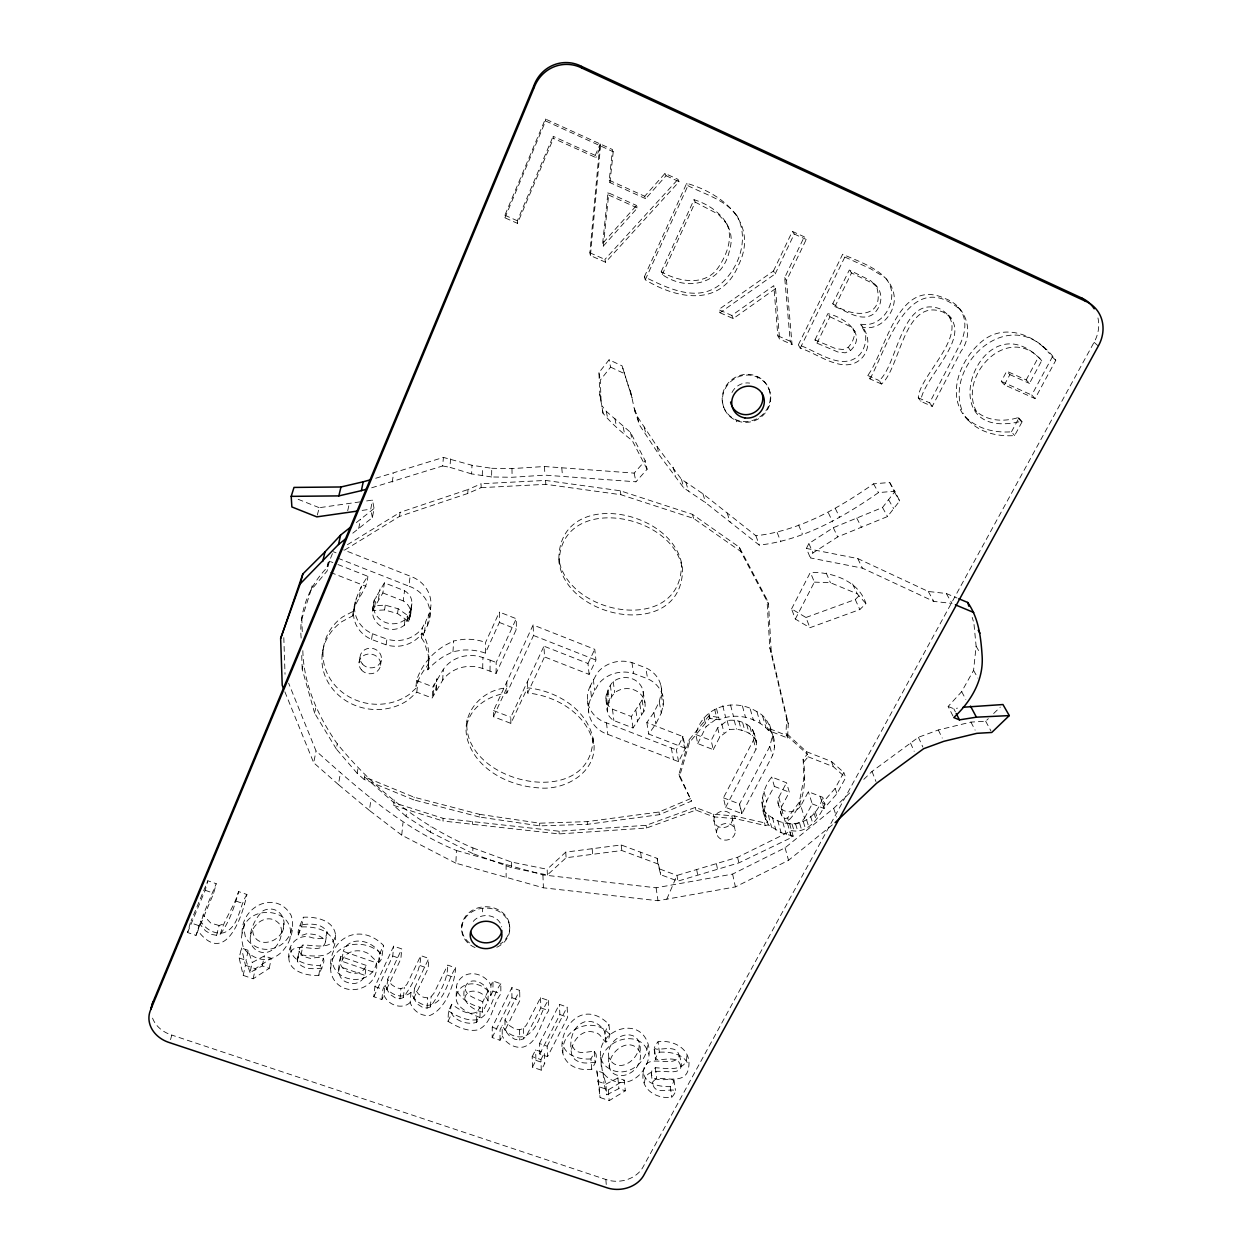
<?xml version="1.0" encoding="UTF-8"?>
<svg xmlns="http://www.w3.org/2000/svg" width="1252" height="1252" viewBox="0 0 1252 1252"><rect width="100%" height="100%" fill="white"/><g stroke="black" fill="none" stroke-linecap="round" stroke-linejoin="round"><path stroke-width="0.75" stroke-dasharray="5 3.75" d="M500.017 1040.287L500.033 1029.895L502.208 1025.544C506.074 1033.197 514.478 1038.174 523.086 1036.64C538.501 1032.118 539.894 1011.647 548.313 1000.442L540.535 997.719L526.372 1025.138L523.32 1028.471L519.58 1029.754L514.603 1028.862L509.298 1025.482L504.979 1019.957L519.69 990.395L511.849 987.64L492.255 1027.203L492.177 1037.579L500.017 1040.287L502.208 1035.905L502.208 1025.544M451.737 1004.276L448.451 1011.053L447.997 1021.335C456.651 1026.421 466.683 1031.742 477.043 1030.036C491.989 1025.106 492.239 1004.714 500.831 993.853L500.831 983.759L493.006 981.005L490.925 985.277L490.831 995.387C484.993 982.71 464.555 978.751 457.496 992.398C450.83 1006.545 470.126 1013.651 479.97 1017.469L476.636 1022.258C466.339 1026.155 445.806 1018.079 451.737 1004.276C458.764 1008.971 468.013 1016.295 476.855 1011.992L480.158 1007.234C467.747 1004.62 447.011 990.958 461.487 977.577C470.94 969.58 485.745 974.838 490.925 985.277M608.91 1057.971C604.466 1034.168 643.418 1023.213 640.038 1052.478C644.561 1076.329 605.029 1087.409 608.91 1057.971C618.269 1075.969 642.26 1058.097 638.864 1042.087M428.794 658.912L427.84 669.82L429.42 668.02A70.034 63.68 1 0 1 444.288 656.095L452.989 651.697L462.144 650.117A51.88 47.279 2.2 0 1 485.4 653.121L499.36 622.447L499.376 612.056L516.231 618.707L516.419 629.161L496.105 673.404L482.677 668.505A33.115 30.189 1.9 0 0 442.613 680.337L432.128 698.037L416.822 692.184L408.465 699.821A53.539 48.844 8.5 0 1 333.58 690.102A53.539 48.844 8.5 0 1 341.796 621.681L352.704 615.874L354.645 605.514M609.834 1068.472C606.25 1052.306 630.82 1034.215 640.038 1052.478M490.831 995.387L492.928 991.083L493.006 981.005M496.105 673.404L496.168 662.465L516.231 618.707M493.476 716.723L506.841 687.849C481.973 689.695 461.518 712.466 466.933 737.647C474.821 768.885 508.171 785.927 538.344 787.837C566.624 791.17 600.96 769.808 592.947 738.038C586.374 708.522 555.919 690.681 527.483 687.817L510.879 723.374L493.476 716.723L493.538 710.62L533.117 624.967L594.763 649.318L595.968 660.07L589.113 674.39L544.51 656.909L543.963 646.173L587.986 663.482L589.113 674.39M488.061 1000.99L488.186 990.848C484.837 982.93 471.128 976.012 465.838 985.59C459.249 999.331 470.173 1009.222 482.599 1012.117L488.061 1000.99C484.79 991.6 466.965 985.637 464.711 998.611M558.861 559.081C558.893 485.807 678.897 509.361 682.543 570.161C681.291 642.057 561.991 619.192 558.861 559.081C567.563 615.436 680.337 635.327 681.448 565.622M559.206 563.603C558.533 492.13 675.031 512.193 682.543 570.161M490.017 671.056L490.158 660.148L482.928 657.613A32.693 29.876 2.1 0 0 443.365 669.319L433.02 686.832L432.128 698.037M482.599 1012.117L482.771 1001.897L488.186 990.848M647.112 469.265L632.229 440.547C621.696 432.472 611.508 423.489 603.041 413.285L601.664 405.382L606.375 411.454L630.476 432.347L645.187 460.72L647.112 469.265L635.938 481.801L544.98 475.134L512.115 477.278L491.613 476.965L491.739 468.295L472.004 465.274L443.427 457.418L373.957 478.812M482.599 911.832L482.662 908.232M485.4 653.121L485.604 642.401L499.376 612.056M479.97 1017.469L480.158 1007.234M476.636 1022.258L476.855 1011.992M592.947 738.038C592.384 812.313 460.392 783.877 467.027 719.947M600.49 1056.156C597.799 1031.711 635.014 1016.327 646.533 1040.036C657.378 1062.166 633.434 1092.949 609.99 1079.067A19.907 16.652 -6.1 0 1 602.243 1070.46L600.49 1056.156L601.383 1059.943A19.75 16.558 -6.1 0 0 609.067 1068.504C626.282 1079.255 648.16 1062.682 647.378 1043.808M601.336 1066.657C597.72 1039.989 642.01 1025.983 648.614 1054.231M482.677 668.505L482.928 657.613M697.755 743.594L706.112 726.583L718.664 717.318L708.851 715.972L688.96 739.995L679.022 774.018L691.511 801.092L659.428 814.676L587.454 824.317L539.69 825.882L479.563 817.024L479.626 814.348L414.115 797.227L364.567 776.897L393.942 802.735L443.114 818.323L559.049 831.218L646.126 825.334L695.392 807.415L713.264 814.223L734.611 815.96L764.518 822.861L767.554 822.22C758.555 808.025 761.482 789.902 771.717 777.022L786.522 782.766L789.323 792.203L781.498 806.867A12.536 11.033 -15.1 0 0 782.891 817.337L784.331 818.667L787.664 817.963L799.355 802.047L803.956 777.946L803.127 759.213L807.29 754.267L786.788 735.487L767.711 727.975C775.426 734.83 776.021 746.505 772.468 755.645L741.935 813.628L725.628 807.399L723.437 797.821L753.485 740.088C758.274 725.816 738.43 718.288 727.177 720.636L717.631 727.866L711.167 740.495L713.264 749.619L697.755 743.594L695.815 734.501C702.356 706.457 733.86 697.301 756.944 711.699C770.903 718.758 771.467 733.954 774.659 747.084M789.574 823.675L793.173 836.117L791.577 837.494L738.868 862.894L677.927 881.111L660.743 874.741L658.004 863.99L621.837 850.531L566.107 857.745L547.406 874.96L511.536 867.714L472.74 853.535L472.896 847.917C419.67 825.412 373.534 788.51 337.273 743.813C317.742 715.987 303.062 683.295 302.812 648.849M482.27 475.541L482.536 466.886M472.552 824.301L472.63 821.609M352.704 615.874C354.05 601.57 359.402 587.924 367.838 576.311L334.628 563.243M344.832 549.957L399.466 516.434L467.778 493.476L481.065 487.654L481.191 483.742L545.575 480.424L620.21 490.768L692.466 514.353L739.353 547.249L766.975 599.567L768.509 604.027L771.295 652.308L788.29 723.781L787.571 737.991L768.431 730.464C756.881 717.302 735.206 712.2 719.274 719.775L709.414 718.429L689.476 742.499L679.507 776.6L691.511 801.092M461.847 926.277L461.894 924.946M456.151 996.451L456.542 986.326M410.969 992.335L410.187 1002.523C413.003 1010.802 421.361 1016.796 430.218 1015.341C446.135 1008.486 454.539 983.618 455.665 967.874L447.715 965.089L433.896 993.352L431.079 996.655L427.683 997.922L423.145 997.14L418.497 994.057L414.428 988.36L428.794 958.437L420.797 955.62L407.103 984.041L404.302 987.358L400.89 988.642L396.336 987.844L391.547 984.604L387.65 979.189L401.751 948.938L393.707 946.105L374.911 986.592L373.8 996.748L381.86 999.534L383.957 995.043L384.974 984.917C388.793 994.87 402.706 999.894 410.969 992.335C413.583 999.597 420.062 1005.246 428.012 1005.325C445.806 1003.65 447.167 979.471 455.665 967.874M832.423 824.818L788.541 860.327L735.409 886.901L658.004 900.736L543.415 887.809L455.869 863.191L456.432 850.499C402.518 828.276 358.964 789.37 316.052 750.997L288.633 683.185M288.868 957.17C288.179 971.677 307.335 975.997 318.775 975.48C323.892 961.364 329.996 954.916 310.574 958.422C306.145 957.42 300.777 955.808 299.103 951.082L299.525 948.312L302.874 945.057C314.346 944.728 334.628 951.504 335.348 933.522C332.516 919.797 315.269 916.574 303.375 917.231C301.059 924.117 291.262 940.111 306.349 933.836C313.172 933.867 322.218 934.931 325.504 941.817C321.091 958.516 292.201 935.901 288.868 957.17C287.459 943.773 299.071 932.897 312.202 937.748C317.601 939.11 327.148 940.096 327.054 932.004C321.92 922.74 308.9 923.538 299.917 925.056M290.73 947.248C290.026 961.63 309.009 965.965 320.371 965.448L323.658 958.14M491.613 476.965L471.613 473.913L472.004 465.274M414.428 988.36L413.661 998.517L417.777 1004.245L422.456 1007.344L427.042 1008.126L430.469 1006.858C438.92 994.573 447.903 980.363 447.715 965.089M467.778 493.476L467.982 489.532L481.191 483.742M787.571 737.991L785.99 732.921L786.694 718.773L769.777 647.628L766.975 599.567M793.173 836.117L781.123 832.705L768.258 824.896L765.222 825.538L735.237 818.636L713.828 816.883L695.909 810.075L646.517 828.026L559.206 833.926L442.958 821.015L443.114 818.323M452.989 651.697L453.615 640.977L462.661 639.412A51.222 46.793 2.3 0 1 485.604 642.401M430.469 1006.858L431.079 996.655M427.042 1008.126L427.683 997.922M413.661 998.517L428.153 968.391L428.794 958.437M442.613 680.337L443.365 669.319M387.65 979.189L386.649 989.283L390.577 994.73L395.413 998L400.014 998.799L403.457 997.5C411.939 985.183 420.469 970.863 420.797 955.62M472.74 853.535L430.531 832.204L430.923 826.68M435.852 690.228L436.698 679.1M436.087 689.852L436.932 678.725M433.302 695.251L434.178 684.062M471.613 473.913L449.906 467.325L450.595 458.764M403.457 997.5L404.302 987.358M400.014 998.799L400.89 988.642M427.84 669.82C430.265 657.519 429.295 643.638 422.034 633.058L421.329 634.138A31.832 29.359 8.7 0 1 386.101 644.843L371.547 639.443A30.424 28.045 9.6 0 1 353.502 614.262L353.612 611.054L342.766 616.829A53.21 48.609 8.7 0 0 334.597 684.907A53.21 48.609 8.7 0 0 409.028 694.594L417.323 687.004L415.977 686.487L416.572 680.525A69.142 63.023 1.1 0 1 427.308 660.618L430.344 657.112A69.142 63.023 1.1 0 1 445.039 645.328L453.615 640.977M386.649 989.283L400.875 958.829L401.751 948.938M429.749 617.94L430.688 607.58M479.563 817.024L413.864 799.887L414.115 797.227M428.387 667.879L428.278 655.125L424.553 642.714L421.548 637.972L427.464 625.499L428.434 615.061A30.924 28.624 8.9 0 0 410.124 576.155L343.658 549.894M371.672 487.795L442.645 465.963L443.427 457.418M590.428 255.565L589.848 252.779L599.88 143.823L600.537 145.936L590.428 255.565L605.592 262.247L679.116 181.665L677.958 179.349L664.984 173.433L644.717 196.251L645.656 198.692L666.064 175.734L664.984 173.433M373.8 996.748L392.752 955.996L393.707 946.105M430.531 832.204L406.086 816.351L406.618 810.889M424.522 632.557L425.523 622.041L428.434 615.061M416.822 692.184L417.918 681.041M455.869 863.191L401.735 835.162L402.972 822.721M421.548 637.972L422.597 627.393M381.86 999.534L382.909 989.362L384.974 984.917M602.65 243.357L607.94 192.62L636.517 205.469L637.393 207.957L603.308 246.081L602.65 243.357L636.517 205.469M603.308 246.081L608.644 195.03L607.94 192.62M341.827 961.239C345.975 949.705 360.451 948.155 369.653 954.415C381.844 968.203 381.218 961.286 383.503 945.417C359.246 920.83 325.896 939.078 331.029 972.773C338.243 1000.567 380.436 991.772 376.476 962.898L343.22 951.301L341.827 961.239L375.365 972.898M645.656 198.692L609.959 182.589L609.239 180.257L612.494 149.551L545.356 119.003L504.885 215.266L504.9 217.817L517.467 223.357L553.462 138.362L553.118 136.296L595.248 155.389L595.874 157.58L553.462 138.362M609.959 182.589L613.23 151.711L612.494 149.551M952.96 715.987L948.14 706.457L961.677 691.652L973.571 670.383L976.122 646.22L973.884 622.964M378.495 962.678L379.575 952.741C372.063 940.315 349.543 934.884 343.22 951.301M378.965 962.835L380.045 952.897L383.503 945.417M406.086 816.351L393.644 805.412L394.239 799.997M765.676 819.528C761.451 807.603 768.759 796.382 774.378 786.428L771.717 777.022M374.238 600.256L372.533 610.553L384.583 609.943L397.541 613.574L408.7 621.43L411.313 606.75A14.946 13.819 9.1 0 0 404.521 590.725L384.427 582.822L374.238 600.256L372.423 610.303A19.218 17.747 9.2 0 0 383.3 627.487A19.218 17.747 9.2 0 0 404.365 625.217L409.263 616.579L398.183 608.769L385.287 605.154L373.331 605.749L372.423 610.303M408.7 621.43L410.625 609.098M409.42 619.49L411.313 606.75M410.687 614.075L411.877 603.761M340.841 956.559C338.322 965.652 335.959 979.33 347.915 982.601C354.645 985.418 362.298 982.147 365.036 975.418L366.226 965.402L340.841 956.559C334.863 971.677 361.108 980.676 366.226 965.402M407.166 621.399L407.839 615.812L409.92 611.023M427.464 625.499A31.331 28.937 8.6 0 0 408.903 586.171L410.124 576.155M404.365 625.217L405.038 619.599L407.839 615.812M410.108 617.111A15.149 13.975 8.9 0 0 403.238 600.913L404.521 590.725M397.541 613.574L398.183 608.769M643.309 1072.322C644.639 1049.849 673.826 1070.71 679.32 1055.452L678.224 1053.057C673.466 1041.774 644.905 1057.298 658.036 1041.789C673.607 1039.395 691.746 1049.223 688.663 1067.314C686.659 1084.091 667.911 1077.956 656.643 1078.269L653.184 1081.337L652.542 1083.935L653.575 1086.282C657.785 1096.877 684.641 1082.37 671.729 1097.315C656.674 1099.319 639.991 1089.303 643.309 1072.322C644.983 1084.295 660.289 1086.939 670.305 1086.658C683.686 1071.446 652.808 1087.409 651.275 1073.34L651.901 1070.757L655.344 1067.721C666.94 1068.285 688.271 1072.682 686.8 1054.294M644.514 1082.902C645.844 1056.422 691.276 1088.504 679.32 1055.452M401.735 835.162L369.434 810.467L371.077 798.244M386.101 644.843L386.915 639.115A31.597 29.187 8.9 0 0 421.877 628.473L425.523 622.041M413.864 799.887L364.191 779.495L364.958 774.19M380.53 665.266L381.375 659.413M399.466 516.434L400.077 512.365L467.982 489.532M322.093 968.125C313.923 969.111 301.638 969.924 297.319 961.035L297.741 958.249L301.122 954.963C319.526 956.81 337.226 959.314 335.348 933.522M384.583 609.943L385.287 605.154M242.152 933.084L241.417 937.842L243.013 946.356A21.018 17.872 7.2 0 0 251.981 955.636C277.052 970.832 298.774 937.826 291.074 915.29C276.426 889.483 240.947 905.916 242.152 933.084C245.392 902.692 297.1 907.011 289.869 938.28M244.437 923.303L243.717 928.014L245.298 936.48A20.83 17.763 7.3 0 0 254.172 945.714C268.867 955.073 288.789 945.323 291.732 928.468M364.191 779.495L357.196 773.36L358.009 768.071M372.533 610.553L382.862 592.932L384.427 582.822M318.775 975.48L320.371 965.448M378.417 599.254L380.029 589.082M325.504 941.817L327.054 932.004M371.547 639.443L372.47 633.747A30.204 27.888 9.7 0 1 354.551 608.691L355.239 601.774M374.708 606.375L376.367 596.124M330.763 968.375C331.702 941.097 367.118 937.2 382.455 955.292M392.173 482.114L393.629 473.366M369.434 810.467L338.431 784.597L340.481 772.609M359.058 662.527L360.06 656.69M338.556 971.521L339.417 966.528L365.036 975.418M353.299 612.103C355.803 599.019 367.415 589.817 367.838 576.311M301.122 954.963L302.874 945.057M297.319 961.035L299.103 951.082M357.196 773.36L336.334 748.993L337.273 743.813M298.117 934.837L301.607 926.949L303.375 917.231M297.741 958.249L299.525 948.312M298.555 934.994L300.355 925.212M359.23 597.188L361.108 587.032M352.798 533.18L372.376 517.639L374.082 508.484L372.47 500.096L364.77 501.207M354.347 608.738L356.272 598.456M372.376 517.639L370.748 509.173L372.47 500.096M781.592 809.027L785.098 821.328L788.431 820.623C804.457 804.801 806.867 780.372 803.127 759.213M281.684 933.1C289.322 919.625 278.038 903.96 263.327 910.595C253.076 918.984 241.965 944.806 259.148 951.63C273.828 957.311 285.691 936.856 280.057 924.774C269.227 910.986 250.666 923.506 250.337 938.374M338.431 784.597L313.689 762.765L316.052 750.997M269.243 968.312L271.277 958.312L264.36 955.918L252.215 962.491L250.024 972.522L262.263 965.918L269.243 968.312L253.154 978.782L243.185 975.371L239.148 957.968L241.464 948.014L248.24 950.362L252.215 962.491M358.682 528.5L360.576 519.22M336.334 748.993L314.628 713.155L315.676 708.131M262.263 965.918L264.36 955.918M253.154 978.782L255.33 968.704L271.277 958.312M322.187 654.342L323.266 649.334M243.185 975.371L245.439 965.308L241.464 948.014M347.712 510.691L349.339 503.414M250.024 972.522L246.002 960.315L248.24 950.362M301.153 638.066C298.68 611.978 309.385 584.825 328.087 566.718L327.195 566.358L328.493 560.833L332.875 562.571M329.386 561.193L327.069 571.068L311.028 590.13L300.636 622.541M314.628 713.155L302.186 669.131L303.328 664.296M246.926 894.507C238.975 906.26 239.163 927.998 223.294 932.85C214.014 934.43 205.171 928.89 200.617 920.987L197.926 930.784C224.906 966.278 241.933 918.42 246.926 894.507L238.584 891.565C234.421 906.73 224.108 919.093 220.43 933.961L216.596 935.322L211.275 934.352L205.406 930.721L200.43 924.805L203.106 915.071L216.236 883.709L207.832 880.766L191.086 920.971M220.43 933.961C229.585 921.675 234.625 906.276 238.584 891.565M311.028 590.13L312.139 585.686M725.628 807.399L756.005 749.212L756.662 742.123L754.142 733.062M741.935 813.628L739.588 804.019L769.792 746.474L771.952 737.991M216.596 935.322L219.116 925.51L222.919 924.164M633.027 727.975L631.352 716.535L642.088 700.087L643.215 695.783A18.451 16.839 -8.1 0 0 633.668 679.382A18.451 16.839 -8.1 0 0 613.245 681.62C607.095 687.958 605.139 696.816 607.956 705.22A14.617 13.303 -7.7 0 0 613.887 720.573L633.027 727.975L643.904 711.355L645.046 707.004A18.686 17.012 -8.1 0 0 635.39 690.447A18.686 17.012 -8.1 0 0 614.701 692.716L611.774 696.409L607.956 705.22M317.304 515.042L319.26 507.702L362.845 501.473M200.43 924.805L213.654 893.239L216.236 883.709M170.538 1039.645L171.79 1035.06A29.657 24.649 8.4 0 1 151.664 1015.184M198.692 925.604L190.351 922.724L187.565 932.521L195.985 935.416L200.617 920.987M187.565 932.521L205.187 890.282L207.832 880.766M428.826 662.809L426.791 666.471A69.611 63.367 1.1 0 0 415.977 686.487M283.625 923.334C284.83 943.445 252.607 951.27 252.56 928.546M571.538 1049.27C573.557 1038.957 583.542 1028.189 594.81 1032.54C603.323 1032.947 605.342 1051.946 609.88 1034.684L608.957 1024.386C568.893 984.495 535.559 1074.153 591.711 1069.443L595.545 1062.119C600.068 1041.476 582.681 1059.568 573.964 1048.769L571.256 1044.434M466.824 725.299C470.705 706.551 489.062 695.549 506.872 693.029L533.54 635.484L533.117 624.967M659.241 701.746L661.572 691.996A29.219 26.668 -8.6 0 0 645.766 667.832L631.931 662.59A30.643 27.998 -7.9 0 0 597.157 673.028L590.271 686.049L591.429 697.207A30.267 27.544 -7.6 0 0 607.815 734.376L678.584 761.67L685.376 748.258L683.06 736.63L646.83 722.545L653.904 712.513L659.241 701.746L661.275 713.03L655.86 723.906L648.692 734.048L685.376 748.258M661.275 713.03L663.638 703.17A29.594 26.949 -8.6 0 0 647.628 678.772L645.766 667.832M327.195 566.358L332.578 553.337M195.985 935.416L197.926 930.784M504.9 217.817L545.637 120.974L545.356 119.003M517.467 223.357L517.358 220.775L553.118 136.296M666.8 899.171L676.972 875.43L737.585 857.291L791.577 830.639C808.088 833.879 819.7 817.525 825.005 804.144L822.752 797.321L808.369 791.749L800.795 805.803L804.551 818.072A12.583 11.065 -15 0 1 785.74 821.922L785.098 821.328M595.248 155.389L600.193 143.964L600.85 146.077L595.874 157.58M644.357 276.849L686.691 183.308C723.719 193.919 759.166 223.748 738.43 265.299C721.136 307.554 676.706 299.197 645.281 279.775L644.357 276.849C667.519 288.07 698.037 303.594 721.293 283.5C739.791 267.005 749.306 237.864 736.661 215.156M645.281 279.775L687.911 185.672L686.691 183.308M661.212 271.7L693.999 199.71C715.127 205.938 737.24 225.235 729.666 249.524C723.359 282.67 688.991 293.031 662.245 274.579L661.212 271.7C679.053 282.06 705.956 286.833 718.898 266.566C727.412 253.64 733.891 236.205 725.628 221.604M662.245 274.579L695.251 202.151L693.999 199.71M591.429 697.207L598.409 684.03A31.034 28.295 -7.9 0 1 633.622 673.466L647.628 678.772M376.476 962.898C371.891 987.875 331.31 983.102 332.265 958.39M510.879 723.374L510.816 717.224L543.963 646.173M593.495 743.453C586.875 713.765 556.232 695.862 527.64 692.982L544.51 656.909M773.454 271.011L792.36 231.385L804.269 236.816L806.241 239.476L786.506 280.526L792.062 344.535L779.573 339.026L777.821 335.786L773.799 285.644L731.794 315.457L718.617 309.651L773.454 271.011L775.207 273.875L720.01 312.75L718.617 309.651M587.986 663.482L594.763 649.318M775.207 273.875L794.237 234.03L792.36 231.385M792.062 344.535L790.215 341.264L784.691 277.631L804.269 236.816M447.997 1021.335L451.299 1014.511M798.353 344.848L842.643 254.266C862.487 263.233 893.74 272.435 894.397 299.244C893.772 315.05 879.796 330.418 863.16 327.398C856.744 318.916 866.791 333.548 865.695 336.522C866.212 342.907 863.974 349.12 860.14 354.175C842.674 372.799 816.617 350.419 798.353 344.848L800.231 348.15C818.605 353.753 844.834 376.242 862.409 357.509C870.672 347.931 869.138 333.58 860.64 324.706M800.231 348.15L844.85 257.036L842.643 254.266M814.958 339.902L827.854 313.657C843.457 316.959 867.965 333.815 850.484 350.591L845.21 352.829L837.932 352.015L816.946 343.158L814.958 339.902L835.82 348.698L843.05 349.511L848.293 347.289C852.534 342.375 856.603 334.832 853.019 328.509M874.178 283.625C883.959 291.841 882.519 306.13 873.317 314.158C860.813 322.453 846.681 310.84 834.881 306.709L832.768 303.657L849.294 270.041L870.578 280.605L876.557 286.567L872.957 283.515L851.532 272.905L849.294 270.041M500.831 983.759C492.318 994.542 492.083 1014.793 477.247 1019.707C466.98 1021.397 457.043 1016.108 448.451 1011.053M816.946 343.158L829.935 316.772L827.854 313.657M834.881 306.709L851.532 272.905M492.177 1037.579L511.943 997.75L511.849 987.64M540.535 997.719L540.864 1007.876L526.591 1035.482L523.508 1038.831L519.736 1040.115L514.713 1039.223L509.361 1035.827L505.01 1030.271L519.846 1000.52L519.69 990.395M678.584 761.67L676.362 749.901L683.06 736.63M881.533 384.02L870.03 378.949L867.73 375.49C885.837 351.515 897.606 276.191 945.213 298.618C966.826 306.302 974.604 333.079 960.894 351.483L932.239 406.399L920.877 401.376L918.279 397.807C918.937 374.833 976.325 328.885 939.97 308.853C901.283 294.283 897.919 364.786 879.17 380.545L881.533 384.02C900.423 368.166 903.834 297.272 942.756 311.92C979.33 332.077 921.55 378.276 920.877 401.376M548.313 1000.442L548.72 1010.63C540.222 1021.898 538.814 1042.509 523.258 1047.063C514.603 1048.597 506.121 1043.605 502.208 1035.905M870.03 378.949C887.527 346.115 909.375 266.441 960.487 309.854M532.194 1056.61L535.637 1049.865L544.385 1052.885L544.745 1063.386L541.271 1070.163L532.46 1067.142L532.194 1056.61L540.942 1059.63L541.271 1070.163M539.455 1043.542L559.378 1004.339L567.109 1007.062L567.688 1017.281L547.547 1056.672L539.784 1053.996L539.455 1043.542L547.155 1046.202L547.547 1056.672M532.46 1067.142L535.919 1060.35L535.637 1049.865M539.784 1053.996L559.879 1014.543L559.378 1004.339M547.155 1046.202L567.109 1007.062M540.942 1059.63L544.385 1052.885M806.382 548.439L808.902 543.493L833.3 527.687L882.503 507.514L894.46 492.13L889.687 482.474L873.536 483.851C838.355 508.437 799.292 530.848 755.926 535.762L702.951 493.804L681.432 479.25L657.081 446.541L637.487 416.791L633.872 407.26L639.334 424.804L659.178 454.914L683.842 487.998L705.627 502.709L759.291 545.121C803.221 540.144 842.799 517.483 878.481 492.599L894.851 491.207L899.672 500.957L887.543 516.528L837.666 536.936L812.939 552.93L810.373 557.923L862.409 568.142L933.82 601.398L952.021 603.433L946.277 593.495L928.295 591.476L857.745 558.548L806.382 548.439L810.373 557.923M713.264 749.619L719.79 736.896L729.431 729.619C739.478 728.054 752.749 731.904 756.662 742.123M791.577 608.91L810.357 572.383C832.22 571.851 858.747 580.818 865.961 603.605L859.827 609.536L809.903 627.721L795.333 619.051L791.577 608.91L805.959 617.486L809.903 627.721M795.333 619.051L814.395 582.117L810.357 572.383M932.239 406.399L929.579 402.8L958.015 348.197C965.261 335.724 969.017 318.071 957.592 306.787M591.711 1069.443L590.944 1058.926L594.747 1051.633M605.999 1042.118L605.107 1031.758L608.957 1024.386M800.795 805.803A12.426 10.955 -15.1 0 1 782.218 809.606L780.152 807.697A12.426 10.955 -15.1 0 1 778.775 797.305L786.522 782.766M968.312 420.453C943.773 396.477 960.8 356.804 984.635 339.292C1009.096 322.061 1040.694 338.275 1055.78 360.31L1035.06 398.605L1004.417 384.88L1001.287 381.406L1006.718 371.202L1026.186 379.951L1029.457 383.409L1041.727 360.654C981.239 295.081 926.37 444.538 1021.147 421.314L1022.117 421.736L1014.636 435.555C996.655 436.932 976.544 431.956 965.433 416.775C977.249 429.013 994.98 433.035 1011.475 431.799L1014.636 435.555M1004.417 384.88L1009.894 374.614L1006.718 371.202M680.838 1065.921L679.726 1063.511C674.922 1052.165 646.126 1067.784 659.381 1052.181L658.036 1041.789M1026.186 379.951L1038.346 357.321M1011.475 431.799L1018.909 418.074L1017.954 417.652C1003.494 422.253 985.199 421.142 974.4 409.435M1035.06 398.605L1031.742 395.053L1052.322 356.961L1047.955 351.812M804.551 818.072L812.219 803.878L808.369 791.749M763.11 809.872C782.625 831.813 814.035 827.728 822.752 797.321M825.005 804.144L822.314 803.095L835.115 788.4L843.801 772.406L831.5 761.513L806.429 751.654L785.99 732.921M812.219 803.878L824.082 808.463L836.946 793.69L845.695 777.617L843.801 772.406M1097.957 317.945A34.853 31.331 -44.6 0 1 1094.06 342.312L643.231 1166.661A27.92 22.802 -5.8 0 1 605.858 1179.494L171.79 1035.06M603.041 413.285L599.802 394.286L598.941 372.611L609.098 359.778L622.087 365.881L632.072 397.87L622.087 365.881M599.802 394.286L601.132 402.048L600.287 380.123L610.585 367.133L609.098 359.778M803.941 761.764L808.119 756.803L806.429 751.654M491.739 468.295L511.974 468.608L544.401 466.511L634.154 473.115L645.187 460.72M605.592 262.247L604.919 259.43L677.958 179.349M805.959 617.486L855.241 599.505L861.298 593.636M863.802 779.354L872.018 771.435L918.405 737.287L938.327 729.979L970.91 722.091L985.684 721.23L988.344 718.664M993.65 713.515L1000.301 707.098M456.432 850.499L542.914 874.929L656.111 887.793L732.592 874.099L785.067 847.792L833.676 808.354L851.47 791.217M547.406 874.96L547.155 869.279L565.747 852.127L621.18 844.959L657.159 858.371L660.743 874.741M356.304 522.616L374.082 508.484M720.01 312.75L733.265 318.587L775.551 288.602L773.799 285.644M410.187 1002.523C401.845 1010.114 387.823 1005.074 383.957 995.043M347.399 544.698L400.077 512.365M596.828 1070.695L599.192 1086.799L608.3 1089.929L624.278 1080.179L625.327 1090.821L609.208 1100.633L600.021 1097.488L596.828 1070.695L603.073 1072.854L605.858 1084.154L606.75 1094.811L618.895 1088.598L625.327 1090.821M605.858 1084.154L617.909 1077.972L624.278 1080.179M479.626 814.348L539.596 823.19L587.235 821.625L659.006 812.016L690.994 798.463M595.545 1062.119C588.612 1063.292 580.521 1064.169 574.59 1059.239L571.851 1054.888C568.909 1042.634 571.46 1026.077 585.091 1021.695C592.994 1020.036 600.991 1024.606 604.669 1031.601L605.545 1041.961M948.14 706.457L953.774 708.742L957.483 708.147M362.172 510.393L370.748 509.173M481.065 487.654L545.841 484.321L620.898 494.712L693.592 518.406L740.746 551.459L768.509 604.027M860.875 324.221C884.381 328.572 900.986 296.724 886.166 278.93L888.623 281.841M659.381 1052.181C669.945 1051.68 683.874 1053.652 688.381 1064.748M590.944 1058.926C579.817 1059.849 564.652 1055.765 562.477 1043.026M301.607 926.949C313.61 926.308 330.982 929.5 333.877 943.351M814.395 582.117L830.452 582.728L857.166 593.792L865.961 603.605M219.116 925.51L210.837 923.115L203.106 915.071M442.645 465.963L449.906 467.325M472.896 847.917L511.489 862.049L547.155 869.279M393.644 805.412L442.958 821.015M239.148 957.968L246.002 960.315M597.627 1081.29L603.933 1083.449L606.75 1094.811M535.919 1060.35L544.745 1063.386M245.439 965.308L255.33 968.704M374.911 986.592L382.909 989.362M492.255 1027.203L500.033 1029.895M205.187 890.282L213.654 893.239M236.221 901.143L244.641 904.101M392.752 955.996L400.875 958.829M420.077 965.558L428.153 968.391M447.23 975.073L455.258 977.89M492.928 991.083L500.831 993.853M511.943 997.75L519.846 1000.52M540.864 1007.876L548.72 1010.63M559.879 1014.543L567.688 1017.281M372.47 633.747L386.915 639.115M659.882 869.076L676.972 875.43L677.927 881.111M723.437 797.821L739.588 804.019M416.572 680.525L433.02 686.832M493.538 710.62L510.816 717.224M490.158 660.148L496.168 662.465M774.378 786.428L789.323 792.203M590.271 686.049A29.892 27.262 -7.6 0 0 606.469 722.858L676.362 749.901M695.815 734.501L711.167 740.495M606.594 693.984A14.429 13.162 -7.8 0 0 612.463 709.18L631.352 716.535M808.119 756.803L833.331 766.693L845.695 777.617M330.606 572.461L366.053 586.343M382.862 592.932L403.238 600.913M333.251 551.709L336.052 552.821M337.883 558.204L408.903 586.171M533.54 635.484L595.968 660.07M499.36 622.447L516.419 629.161M298.164 499.298L319.26 507.702M946.277 593.495L956.997 597.986M504.885 215.266L517.358 220.775M589.848 252.779L604.919 259.43M777.821 335.786L790.215 341.264M867.73 375.49L879.17 380.545M918.279 397.807L929.579 402.8M829.935 316.772L851.063 326.913L855.241 331.702M832.768 303.657C851.579 317.836 885.54 319.636 876.807 287.24M1001.287 381.406L1031.742 395.053M609.239 180.257L644.717 196.251M1009.894 374.614L1029.457 383.409M608.644 195.03L637.393 207.957M482.771 1001.897C476.605 998.376 466.386 996.733 465.04 988.47M695.251 202.151L718.241 214.186L727.099 224.171M545.637 120.974L613.23 151.711M666.064 175.734L679.116 181.665M687.911 185.672C705.361 194.655 727.13 200.101 738.21 217.707M794.237 234.03L806.241 239.476M844.85 257.036L870.359 268.632L884.256 277.036M610.585 367.133L623.746 373.299M1041.727 360.654C1008.189 321.185 955.777 376.993 977.342 413.066M1094.06 342.312L1098.317 346.022M609.88 1034.684C594.387 1015.2 560.145 1028.236 562.993 1053.464M1042.556 346.334L1045.968 349.621C1005.199 306.803 942.412 367.572 963.32 413.645M1052.322 356.961L1055.78 360.31M948.562 315.066L951.41 318.165M1018.909 418.074L1022.117 421.736M1017.954 417.652L1021.147 421.314M848.293 347.289L850.484 350.591M784.691 277.631L786.506 280.526M889.687 482.474L894.851 491.207M894.46 492.13L899.672 500.957M976.122 646.22L979.58 652.198M888.576 499.704L893.693 508.625M873.536 483.851L878.481 492.599M882.503 507.514L887.543 516.528M973.571 670.383L977.859 678.052M928.295 591.476L933.82 601.398M985.684 721.23L990.895 730.855M961.677 691.652L965.84 699.461M970.91 722.091L975.12 730.135M856.759 518.078L861.439 527.217M953.774 708.742L955.401 711.918M835.272 508.39L839.685 517.42M857.745 558.548L862.409 568.142M938.327 729.979L942.24 738.085M828.354 512.819L832.69 521.896M769.057 389.356A24.414 23.303 -32 0 1 741.622 421.298A24.414 23.303 -32 0 1 728.085 383.175A24.414 23.303 -32 0 1 769.057 389.356L769.432 390.139A24.445 23.334 -31.9 0 1 741.951 422.112A24.445 23.334 -31.9 0 1 728.398 383.941A24.445 23.334 -31.9 0 1 769.432 390.139M833.3 527.687L837.666 536.936M731.794 315.457L733.265 318.587M757.147 377.04L757.726 378.276M852.596 583.933L857.166 593.792M918.405 737.287L922.88 747.084M855.241 599.505L859.827 609.536M910.517 743.093L914.179 751.294M826.21 572.978L830.452 582.728M808.902 543.493L812.939 552.93M798.541 524.932L802.454 534.166M284.861 691.777L313.689 762.765M736.145 420.453L736.661 421.783M872.018 771.435L875.977 781.53M777.179 532.523L780.81 541.85M723.531 406.743L723.844 407.542M755.926 535.762L759.291 545.121M831.5 761.513L833.331 766.693M835.115 788.4L836.946 793.69M833.676 808.354L836.602 817.024M739.353 547.249L740.746 551.459M727.146 512.96L730.135 522.084M820.076 796.288L824.082 808.463M769.777 647.628L771.295 652.308M786.694 718.773L788.29 723.781M815.146 811.343L817.337 818.245M803.956 777.946L804.77 780.528M813.972 812.908L816.163 819.81M810.545 816.226L812.704 823.159M806.664 819.997L808.792 826.946M799.355 802.047L800.153 804.676M803.361 821.813L805.474 828.761M972.194 617.377L973.32 621.102M702.951 493.804L705.627 502.709M799.652 823.346L801.734 830.311M769.448 724.251L774.252 740.135M765.066 719.024L768.431 730.464M795.583 823.863L797.634 830.827M762.609 716.113L765.958 727.506M769.792 746.474L772.468 755.645M792.047 824.051L794.081 831.015M756.944 711.699L760.214 723.061M787.664 817.963L788.431 820.623M789.996 832.001L791.577 837.494M787.461 823.346L791.029 835.788M778.775 797.305L781.498 806.867M777.977 802.751L781.436 814.989M782.813 822.251L786.319 834.693M750.261 709.055L753.454 720.385M685.924 482.286L688.397 491.066M752.593 729.415L756.959 745.409M777.68 820.295L781.123 832.705M692.466 514.353L693.592 518.406M785.067 847.792L788.541 860.327M749.932 726.802L752.421 735.816M753.485 740.088L756.005 749.212M681.432 479.25L683.842 487.998M742.42 705.956L745.503 717.255M772.468 817.634L775.864 830.029M746.693 724.329L749.134 733.328M764.002 791.608L766.584 801.123M768.321 815.146L771.67 827.509M742.671 722.748L745.081 731.731M762.343 797.242L764.909 806.804M673.185 467.199L675.485 475.807M764.972 812.548L768.258 824.896M761.795 802.078L764.346 811.672M762.578 806.726L765.144 816.367M738.93 721.277L741.309 730.245M764.518 822.861L765.222 825.538M730.526 705.001L733.469 716.3M734.173 720.103L736.505 729.071M727.177 720.636L729.431 729.619M722.733 705.674L725.565 716.973M657.081 446.541L659.178 454.914M721.794 723.797L724 732.796M716.504 708.429L719.274 719.775M739.431 803.956L741.763 813.565M714.673 709.258L716.817 718.132M717.631 727.866L719.79 736.896M644.217 426.995L646.142 435.133M734.611 815.96L735.237 818.636M708.961 713.781L711.042 722.701M708.851 715.972L709.414 718.429M732.389 818.354A9.296 8.201 -11.8 0 1 719.164 827.009A9.296 8.201 -11.8 0 1 717.928 812.83A9.296 8.201 -11.8 0 1 732.389 818.354L735.268 830.765A9.406 8.279 -11.8 0 1 721.872 839.513A9.406 8.279 -11.8 0 1 720.651 825.193A9.406 8.279 -11.8 0 1 735.268 830.765M637.487 416.791L639.334 424.804M737.585 857.291L738.868 862.894M704.078 717.631L706.112 726.583M732.592 874.099L735.409 886.901M713.264 814.223L713.828 816.883M713.937 820.467L716.598 832.909M630.476 432.347L632.229 440.547M630.319 390.17L635.672 415.179M716.379 863.63L717.537 869.264M688.96 739.995L689.476 742.499M634.154 473.115L635.938 481.801M623.199 427.057L624.842 435.211M682.246 736.317L684.562 747.945M695.392 807.415L695.909 810.075M614.935 418.622L616.469 426.666M679.022 774.018L679.507 776.6M696.66 869.53L697.724 875.195M660.884 685.392L662.934 696.503M671.307 747.945L673.466 759.698M661.259 695.032L663.325 706.238M606.375 411.454L607.815 419.42M620.21 490.768L620.898 494.712M598.941 372.611L600.287 380.123M653.904 712.513L655.86 723.906M643.105 691.386L644.937 702.56M646.83 722.545L648.692 734.048M642.088 700.087L643.904 711.355M659.006 812.016L659.428 814.676M639.803 704L641.587 715.315M631.931 662.59L633.622 673.466M635.906 710.651L637.628 722.028M657.159 858.371L658.004 863.99M656.111 887.793L658.004 900.736M646.126 825.334L646.517 828.026M674.014 1079.819L675.47 1090.445M640.617 852.205L641.368 857.808M670.305 1086.658L671.729 1097.315M613.245 681.62L614.701 692.716M610.366 685.282L611.774 696.409M612.463 709.18L613.887 720.573M654.53 1049.239L655.845 1059.677M654.139 1049.098L655.438 1059.536M655.344 1067.721L656.643 1078.269M608.128 689.899L609.505 701.073M607.361 691.746L608.722 702.935M651.275 1073.34L652.542 1083.935M605.937 699.758L607.283 711.042M621.18 844.959L621.837 850.531M606.469 722.858L607.815 734.376M593.354 679.288L594.543 690.368M587.579 700.729L588.69 712.028M561.757 467.794L562.571 476.433M617.909 1077.972L618.895 1088.598M592.165 848.715L592.665 854.302M587.235 821.625L587.454 824.317M608.3 1089.929L609.208 1100.633M603.073 1072.854L603.933 1083.449M775.551 288.602L779.573 339.026M599.192 1086.799L600.021 1097.488M605.858 1179.494L606.484 1187.616M594.309 1051.477L595.091 1061.962M545.575 480.424L545.841 484.321M544.401 466.511L544.98 475.134M565.747 852.127L566.107 857.745M559.049 831.218L559.206 833.926M542.914 874.929L543.415 887.809M539.596 823.19L539.69 825.882M301.81 617.925L302.374 635.312M301.732 655.532L302.186 669.131M283.813 637.628L285.033 674.265M527.311 681.87L527.64 692.982M523.32 1028.471L523.508 1038.831M511.974 468.608L512.115 477.278M519.58 1029.754L519.736 1040.115M511.489 862.049L511.536 867.714M509.595 924.884L509.611 926.214M506.81 681.886L506.872 693.029M506.09 864.522L506.137 877.323M504.979 1019.957L505.01 1030.271M469.516 942.928A24.038 20.783 -0.9 0 1 469.015 912.661A24.038 20.783 -0.9 0 1 503.977 913.913A24.038 20.783 -0.9 0 1 500.268 944.024M731.982 392.518A16.417 15.681 -31.9 0 1 749.651 383.081M475.071 947.561A24.07 20.799 -1 0 1 466.98 915.885A24.07 20.799 -1 0 1 504.54 915.822A24.07 20.799 -1 0 1 496.246 947.514M473.24 921.409A15.791 13.647 -1 0 1 489.642 915.901A15.791 13.647 -1 0 1 501.708 926.887M405.038 619.599A19.093 17.638 9.3 0 1 384.129 621.868A19.093 17.638 9.3 0 1 373.331 604.779M361.358 669.82A10.814 9.859 8.8 0 0 379.857 667.754A10.814 9.859 8.8 0 0 368.198 654.06A10.814 9.859 8.8 0 0 361.358 669.82M362.329 663.936A10.752 9.813 8.9 0 0 380.702 661.885A10.752 9.813 8.9 0 0 369.121 648.286A10.752 9.813 8.9 0 0 362.329 663.936"/><path stroke-width="1.5" d="M357.023 511.129L316.819 516.873L291.873 506.95L291.2 496.355L338.822 495.902L361.374 490.643L363.236 481.785L370.389 479.813M283.421 688.224L282.216 685.267L280.636 638.504L300.23 583.839L338.478 544.526L340.622 535.058L350.591 527.139M322.687 561.506L325.035 551.85L340.622 535.058M338.822 495.902L340.982 486.981L363.236 481.785M300.23 583.839L302.859 573.932L325.035 551.85M280.636 638.504L302.859 573.932M150.756 1009.55L152.963 1002.069L533.9 85.606A35.838 34.524 86.9 0 1 581.601 66.387L1081.634 297.976L1085.844 301.388A35.103 31.519 -44.4 0 1 1098.317 346.022L644.091 1174.72A28.076 22.896 -5.8 0 1 606.484 1187.616L169.709 1042.697A29.845 24.758 8.4 0 1 150.756 1009.55L534.15 87.593L533.9 85.606M291.2 496.355L294.001 487.419L340.982 486.981M963.054 707.255L1002.962 704.532L1009.284 715.596L991.756 732.467L976.81 733.343L943.805 741.325L923.632 748.712L876.635 783.22L835.1 822.658M338.478 544.526L345.442 539.002M361.374 490.643L366.085 489.329M958.782 598.738L967.718 602.478C978.798 618.206 980.989 638.004 982.178 656.69C983.493 680.618 970.738 701.715 953.774 717.568L959.47 719.869L976.403 717.177L1009.284 715.596M955.37 604.826L973.727 612.494M581.601 66.387L582.211 68.234L1085.844 301.388M978.219 630.288L979.956 633.215M970.488 706.081L976.403 717.177M956.215 713.515L959.47 719.869M967.718 602.478L968.829 606.203M761.936 393.003A16.417 15.681 -31.9 0 1 752.593 413.301A16.417 15.681 -31.9 0 1 731.825 405.945M731.309 404.693A16.417 15.681 -31.9 0 1 730.605 402.033M1081.634 297.976A34.853 31.331 -44.6 0 1 1094.201 308.821M534.15 87.593A36.105 34.79 87 0 1 582.211 68.234M151.242 1008.502A29.657 24.649 8.4 0 1 152.963 1002.069M501.849 930.455A15.791 13.647 -1 0 1 486.746 942.834A15.791 13.647 -1 0 1 470.58 931.613M744.909 417.902A16.511 15.76 -31.7 0 0 763.438 396.289A16.511 15.76 -31.7 0 0 735.707 392.158A16.511 15.76 -31.7 0 0 744.909 417.902M476.84 946.136A15.869 13.694 -1 0 0 501.849 936.183A15.869 13.694 -1 0 0 479.485 922.521A15.869 13.694 -1 0 0 476.84 946.136"/></g></svg>
